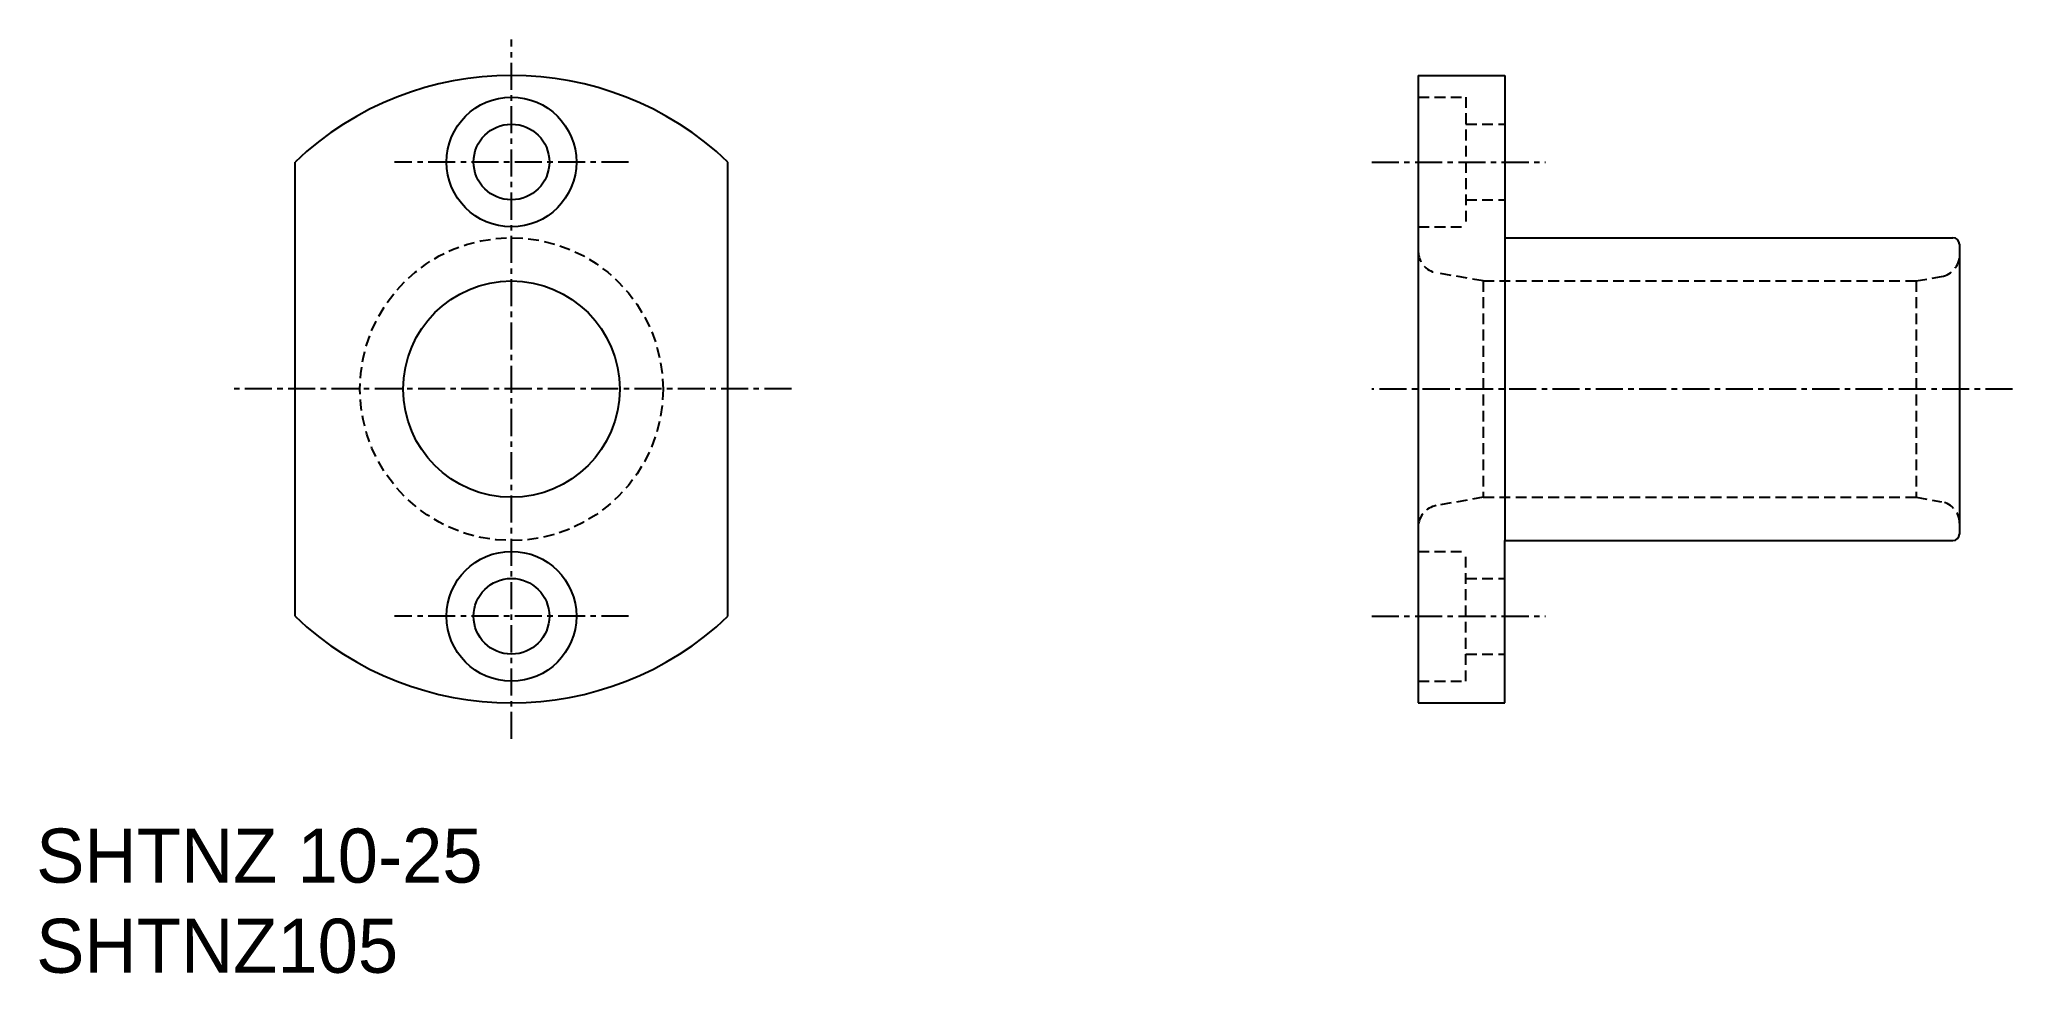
# Model space of a CAD drawing. Extents: x 143.5 to 234.7, y 59.7 to 102.9.
import ezdxf

# ---------------------------------------------------------------- set-up
doc = ezdxf.new("R2010")
doc.units = 0
doc.linetypes.add('CENTER', pattern=[2, 1.25, -0.25, 0.25, -0.25])
doc.linetypes.add('DASHED', pattern=[0.75, 0.5, -0.25])
doc.layers.get('0').update_dxf_attribs({"linetype": 'CONTINUOUS'})
doc.layers.add('CENTER', color=1, linetype='CENTER')

msp = doc.modelspace()

# ---------------------------------------------------------------- linework, layer by layer
at = {"color": 7, "linetype": 'CONTINUOUS'}
for p, q in [((207.205, 101.252), (207.205, 72.252)), ((207.205, 101.252), (211.205, 101.252)), ((211.205, 101.252), (211.205, 93.752)), ((155.315, 76.252), (155.315, 97.252)), ((175.315, 76.252), (175.315, 97.252)), ((211.205, 93.752), (231.905, 93.752)), ((211.205, 93.752), (211.205, 79.752)), ((232.205, 93.452), (232.205, 80.052)), ((211.205, 79.752), (231.905, 79.752)), ((211.205, 72.252), (211.205, 79.752)), ((207.205, 72.252), (211.205, 72.252))]:
    msp.add_line(p, q, dxfattribs=at)
at = {"color": 3, "linetype": 'DASHED'}
for p, q in [((207.205, 100.252), (209.405, 100.252)), ((209.405, 100.252), (209.405, 94.252)), ((209.405, 99.002), (211.205, 99.002)), ((209.405, 95.502), (211.205, 95.502)), ((207.205, 94.252), (209.405, 94.252)), ((210.205, 91.752), (208.031, 92.135)), ((210.205, 91.752), (230.205, 91.752)), ((210.205, 91.752), (210.205, 81.752)), ((230.205, 91.752), (231.379, 91.959)), ((230.205, 91.752), (230.205, 81.752)), ((210.205, 81.752), (208.031, 81.368)), ((210.205, 81.752), (230.205, 81.752)), ((230.205, 81.752), (231.379, 81.545)), ((207.205, 79.252), (209.405, 79.252)), ((209.405, 73.252), (209.405, 79.252)), ((209.405, 78.002), (211.205, 78.002)), ((209.405, 74.502), (211.205, 74.502)), ((207.205, 73.252), (209.405, 73.252))]:
    msp.add_line(p, q, dxfattribs=at)
at = {"color": 7, "linetype": 'CONTINUOUS'}
for centre, radius in [((165.315, 97.252), 3), ((165.315, 97.252), 1.75), ((165.315, 86.752), 5), ((165.315, 76.252), 3), ((165.315, 76.252), 1.75)]:
    msp.add_circle(centre, radius, dxfattribs=at)
at = {"color": 3, "linetype": 'DASHED'}
msp.add_circle((165.315, 86.752), 7, dxfattribs=at)
at = {"color": 7, "linetype": 'CONTINUOUS'}
for centre, radius, start, end in [((165.315, 86.752), 14.5, 46.39718, 133.60282), ((231.905, 93.452), 0.3, 0, 90), ((231.905, 80.052), 0.3, 270, 0), ((165.315, 86.752), 14.5, 226.39718, 313.60282)]:
    msp.add_arc(centre, radius, start, end, dxfattribs=at)
at = {"color": 3, "linetype": 'DASHED'}
for centre, start, end in [((208.205, 93.12), 180, 260), ((231.205, 92.943), 280, 0), ((208.205, 80.384), 100, 180), ((231.205, 80.56), 0, 80)]:
    msp.add_arc(centre, 1, start, end, dxfattribs=at)
at = {"layer": 'CENTER', "color": 1, "linetype": 'CENTER'}
for p, q in [((165.315, 70.585), (165.315, 102.918)), ((170.718, 97.252), (159.911, 97.252)), ((205.056, 97.252), (213.077, 97.252)), ((178.248, 86.771), (152.382, 86.771)), ((234.656, 86.752), (205.056, 86.752)), ((170.718, 76.252), (159.911, 76.252)), ((205.056, 76.252), (213.077, 76.252))]:
    msp.add_line(p, q, dxfattribs=at)

# ---------------------------------------------------------------- texts
at = {"color": 7, "linetype": 'CONTINUOUS'}
for s, p in [('SHTNZ 10-25', (143.358, 63.938)), ('SHTNZ105', (143.358, 59.771))]:
    msp.add_text(s, height=2.5, dxfattribs=at).set_placement(p)

doc.saveas('drawing.dxf')
